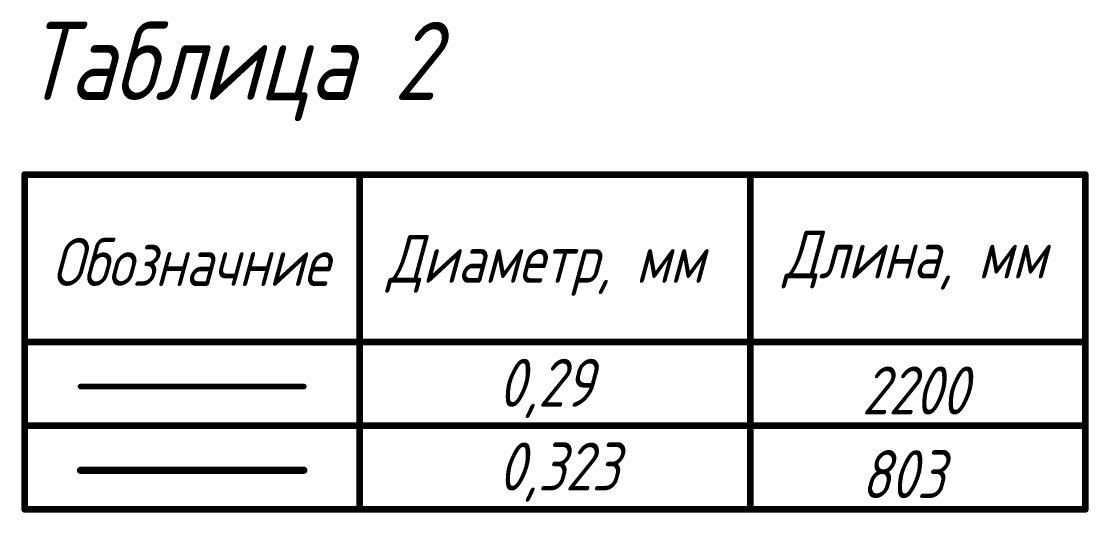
# Model space of a CAD drawing. Header units: millimetres. Extents: x 57 to 898, y 51 to 645.
# Drawn here: x 345.5 to 441.1, y 192.3 to 236.3 of the extents above; entities that cross this region are included whole.
import ezdxf

# ---------------------------------------------------------------- set-up
doc = ezdxf.new("R2010")
doc.units = ezdxf.units.MM
doc.layers.add('Mechanical7', color=56, linetype='Continuous')
doc.styles.add('GOST type A', font='gost.TTF', dxfattribs={"oblique": 15, "height": 0.2})

msp = doc.modelspace()

# ---------------------------------------------------------------- linework, layer by layer
at = {"layer": 'Mechanical7', "color": 7}
for points, const_width in [([(345.829, 192.594), (345.829, 222.594)], 0.6), ([(345.829, 222.594), (440.829, 222.594)], 0.6), ([(375.829, 192.594), (375.829, 222.594)], 0.6), ([(410.829, 192.594), (410.829, 222.594)], 0.6), ([(440.829, 192.594), (440.829, 222.594)], 0.6), ([(345.829, 207.594), (440.829, 207.594)], 0.6), ([(350.829, 203.594), (370.829, 203.594)], 0.5), ([(345.829, 200.094), (440.829, 200.094)], 0.6), ([(350.829, 196.094), (370.829, 196.094)], 0.646), ([(345.829, 192.594), (440.829, 192.594)], 0.6)]:
    msp.add_lwpolyline(points, dxfattribs=dict(at, const_width=const_width))
for points, const_width in [([(345.679, 222.594, 1), (345.979, 222.594, 1)], 0.3), ([(345.679, 222.594, 1), (345.979, 222.594, 1)], 0.3), ([(375.679, 222.594, 1), (375.979, 222.594, 1)], 0.3), ([(410.679, 222.594, 1), (410.979, 222.594, 1)], 0.3), ([(440.679, 222.594, 1), (440.979, 222.594, 1)], 0.3), ([(440.679, 222.594, 1), (440.979, 222.594, 1)], 0.3), ([(345.679, 207.594, 1), (345.979, 207.594, 1)], 0.3), ([(440.679, 207.594, 1), (440.979, 207.594, 1)], 0.3), ([(350.704, 203.594, 1), (350.954, 203.594, 1)], 0.25), ([(370.704, 203.594, 1), (370.954, 203.594, 1)], 0.25), ([(345.679, 200.094, 1), (345.979, 200.094, 1)], 0.3), ([(440.679, 200.094, 1), (440.979, 200.094, 1)], 0.3), ([(350.667, 196.094, 1), (350.99, 196.094, 1)], 0.323), ([(370.667, 196.094, 1), (370.99, 196.094, 1)], 0.323), ([(345.679, 192.594, 1), (345.979, 192.594, 1)], 0.3), ([(345.679, 192.594, 1), (345.979, 192.594, 1)], 0.3), ([(375.679, 192.594, 1), (375.979, 192.594, 1)], 0.3), ([(410.679, 192.594, 1), (410.979, 192.594, 1)], 0.3), ([(440.679, 192.594, 1), (440.979, 192.594, 1)], 0.3), ([(440.679, 192.594, 1), (440.979, 192.594, 1)], 0.3)]:
    msp.add_lwpolyline(points, format="xyb", close=True, dxfattribs=dict(at, const_width=const_width))

# ---------------------------------------------------------------- texts
at = {"layer": 'Mechanical7', "color": 7, "style": 'GOST type A', "oblique": 15}
for s, height, p in [('Таблица 2', 7, (345.809, 229.276)), ('Диаметр, мм', 4.3, (378.316, 212.89)), ('Длина, мм', 4.3, (413.816, 213.281)), ('Обозначние', 4.3, (348.245, 212.607)), ('0,29', 4.3, (388.245, 201.781)), ('2200', 4.3, (420.816, 201.094)), ('0,323', 4.3, (388.245, 194.281)), ('803', 4.3, (420.745, 193.594))]:
    msp.add_text(s, height=height, dxfattribs=at).set_placement(p)

doc.saveas('drawing.dxf')
